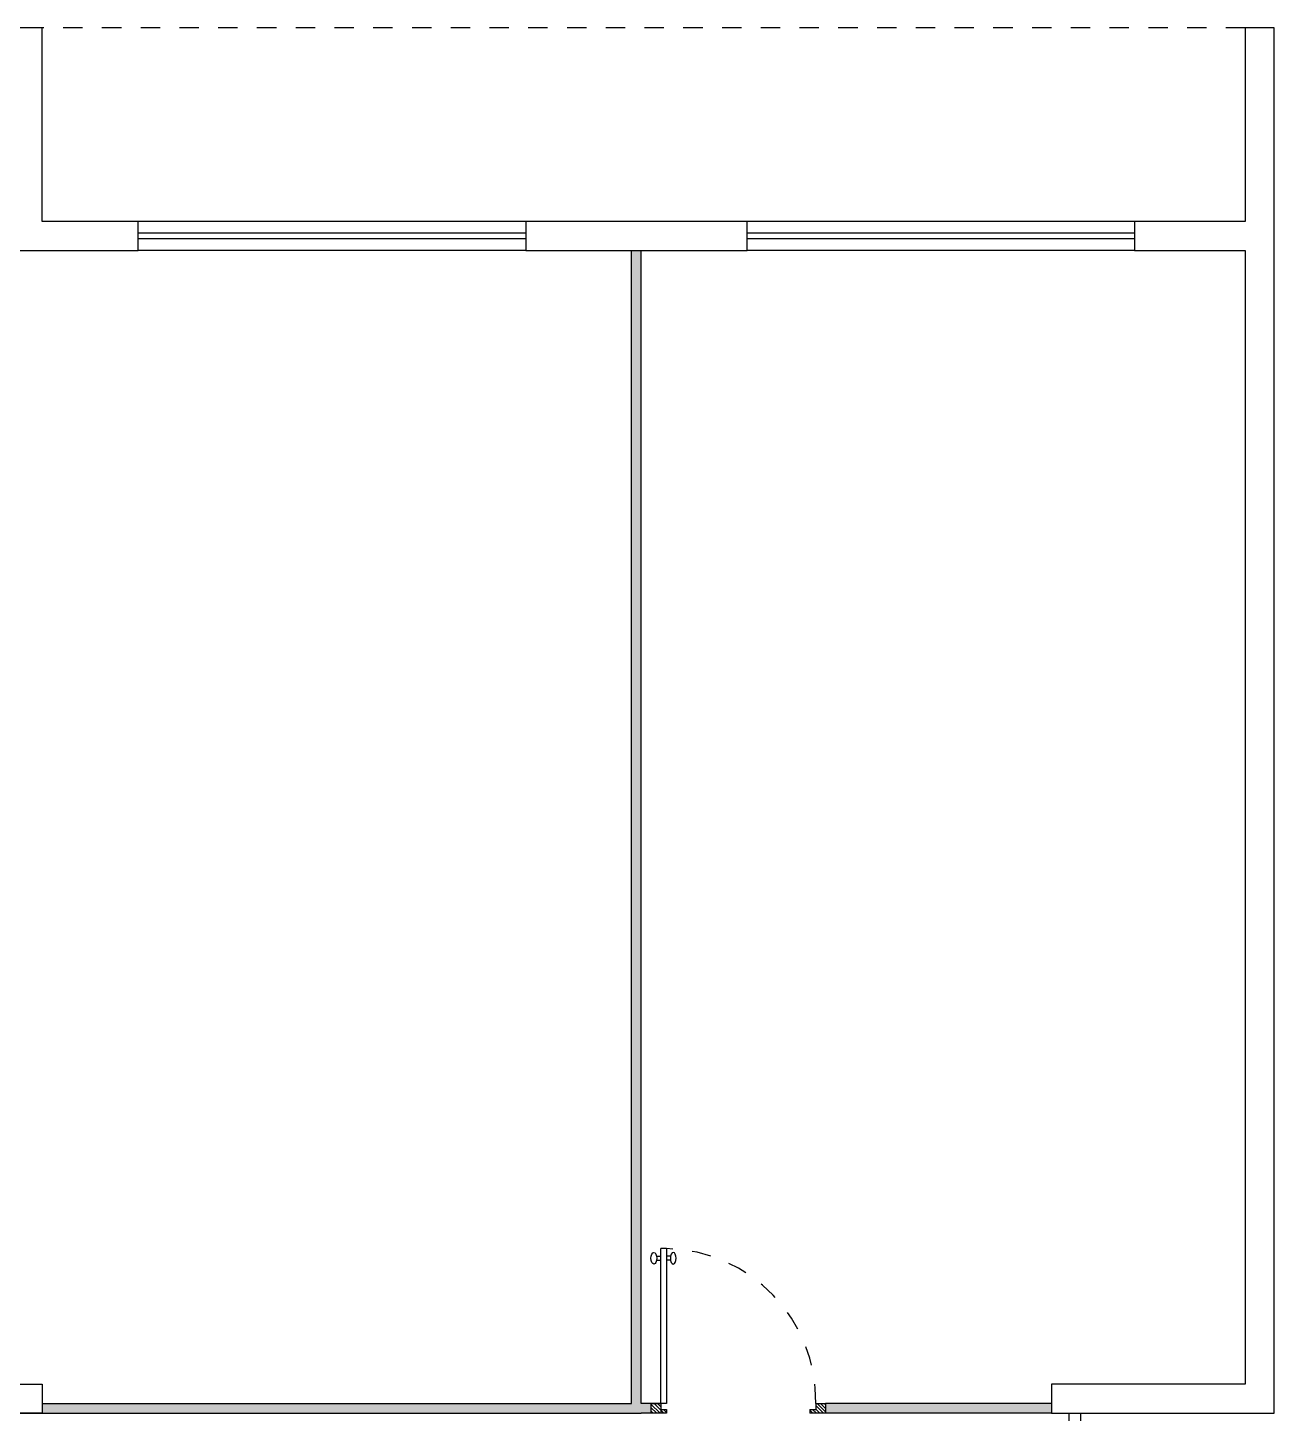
# Model space of a CAD drawing. Header units: millimetres. Extents: x 865.6 to 932.6, y 407.2 to 470.5.
# Drawn here: x 899.48 to 905.91, y 446.4 to 453.55 of the extents above; entities that cross this region are included whole.
import ezdxf

# ---------------------------------------------------------------- set-up
doc = ezdxf.new("R2010")
doc.units = ezdxf.units.MM
doc.linetypes.add('ACAD_ISO03W100', pattern=[30, 12, -18])
for name, color, linetype in [('can02', 2, 'Continuous'), ('pena 01', 1, 'Continuous'), ('pena01', 1, 'Continuous'), ('pena02', 2, 'Continuous'), ('pena04', 4, 'Continuous')]:
    doc.layers.add(name, color=color, linetype=linetype)

msp = doc.modelspace()

# ---------------------------------------------------------------- hatches: boundary and pattern name
at = {"layer": 'pena02'}
h = msp.add_hatch(color=0, dxfattribs=at)
h.paths.add_polyline_path([(902.6478, 446.3952), (902.6978, 446.3952), (902.6978, 446.4452), (902.6478, 446.4452), (902.6478, 452.3952), (902.5978, 452.3952), (902.5978, 446.4452), (899.5562, 446.4452), (899.5562, 446.3952)])
h.paths.add_polyline_path([(904.7645, 446.3952), (904.7645, 446.4452), (903.5978, 446.4452), (903.5978, 446.3952)])
h = msp.add_hatch(dxfattribs=at)
h.set_pattern_fill('LINE', color=0, scale=0.004, angle=45, style=0)
h.set_pattern_definition([(315, (-1115.101124, 2387.694245), (-0.00898025612, -0.00898025612), [])])
h.paths.add_polyline_path([(902.6978, 446.4452), (902.6978, 446.3952), (902.7778, 446.3952), (902.7778, 446.4152), (902.7478, 446.4152), (902.7478, 446.4452)])
h = msp.add_hatch(dxfattribs=at)
h.set_pattern_fill('LINE', color=0, scale=0.004, angle=45, style=0)
h.set_pattern_definition([(315, (-1115.301124, 2387.694245), (-0.00898025612, -0.00898025612), [])])
h.paths.add_polyline_path([(903.5978, 446.4452), (903.5978, 446.3952), (903.5178, 446.3952), (903.5178, 446.4152), (903.5478, 446.4152), (903.5478, 446.4452)])

# ---------------------------------------------------------------- linework, layer by layer
at = {"layer": 'can02', "color": 0}
for points in [[(900.052, 452.3952), (900.052, 452.5452), (899.5562, 452.5452), (899.5562, 453.5452), (899.4062, 453.5452), (899.4062, 452.5452), (898.9103, 452.5452), (898.9103, 452.3952)], [(905.9145, 446.3952), (905.9145, 453.5452), (905.7645, 453.5452), (905.7645, 452.5452), (905.1937, 452.5452), (905.1937, 452.3952), (905.7645, 452.3952), (905.7645, 446.5452), (904.7645, 446.5452), (904.7645, 446.3952)], [(903.1937, 452.3952), (903.1937, 452.5452), (902.052, 452.5452), (902.052, 452.3952)]]:
    msp.add_lwpolyline(points, close=True, dxfattribs=at)
at = {"layer": 'pena 01', "color": 0, "linetype": 'ACAD_ISO03W100', "ltscale": 0.005}
for p, q in [((905.7645, 453.5452), (899.5562, 453.5452)), ((905.9145, 444.3952), (905.9145, 446.3952))]:
    msp.add_line(p, q, dxfattribs=at)
msp.add_arc((902.7628, 446.4602), 0.7851, 358.90531, 88.90531, dxfattribs=at)
at = {"layer": 'pena01', "color": 0}
for p, q in [((902.052, 452.5452), (900.052, 452.5452)), ((905.1937, 452.5452), (903.1937, 452.5452)), ((902.052, 452.3952), (900.052, 452.3952)), ((905.1937, 452.3952), (903.1937, 452.3952)), ((904.9145, 446.3952), (904.9145, 444.3952))]:
    msp.add_line(p, q, dxfattribs=at)
at = {"layer": 'pena02', "color": 0}
for p, q in [((902.052, 452.4852), (900.052, 452.4852)), ((902.052, 452.4552), (900.052, 452.4552)), ((905.1937, 452.4852), (903.1937, 452.4852)), ((905.1937, 452.4552), (903.1937, 452.4552)), ((902.5978, 446.4452), (902.5978, 452.3952)), ((902.6478, 446.4452), (902.6478, 452.3952)), ((902.7778, 447.2452), (902.7478, 447.2452)), ((902.7478, 446.4452), (902.7478, 447.2452)), ((902.7778, 447.2452), (902.7778, 446.4452)), ((902.727, 447.2052), (902.7478, 447.2052)), ((902.727, 447.1852), (902.7478, 447.1852)), ((902.7987, 447.2052), (902.7778, 447.2052)), ((902.7987, 447.1852), (902.7778, 447.1852)), ((892.2245, 446.3952), (902.6478, 446.3952)), ((899.5562, 446.4452), (902.5978, 446.4452)), ((902.6978, 446.4452), (902.6478, 446.4452)), ((902.6978, 446.3952), (902.6478, 446.3952)), ((902.6978, 446.3952), (902.6478, 446.3952)), ((902.6978, 446.4452), (902.7478, 446.4452)), ((902.6978, 446.4452), (902.6978, 446.3952)), ((902.7778, 446.4452), (902.6978, 446.4452)), ((902.7778, 446.3952), (902.6978, 446.3952)), ((902.7478, 446.4452), (902.7478, 446.3952)), ((902.7478, 446.4452), (902.7478, 446.4152)), ((902.7778, 446.4452), (902.7478, 446.4452)), ((902.7478, 446.4152), (902.7778, 446.4152)), ((902.7778, 446.4152), (902.7778, 446.3952)), ((903.5178, 446.4152), (903.5178, 446.3952)), ((903.5178, 446.4152), (903.5478, 446.4152)), ((903.5978, 446.3952), (903.5178, 446.3952)), ((903.5478, 446.4452), (903.5478, 446.4152)), ((903.5478, 446.4452), (903.5978, 446.4452)), ((904.7645, 446.4452), (903.5978, 446.4452)), ((903.5978, 446.4452), (903.5978, 446.3952)), ((904.7645, 446.3952), (903.5978, 446.3952)), ((904.8545, 446.3952), (904.8545, 444.3952))]:
    msp.add_line(p, q, dxfattribs=at)
msp.add_ellipse((902.7128, 447.1952), major_axis=(0, 0.03), ratio=0.5, dxfattribs=at)
at = {"layer": 'pena02', "color": 0, "extrusion": (0, 0, -1)}
msp.add_ellipse((902.8128, 447.1952), major_axis=(0, 0.03), ratio=0.5, dxfattribs=at)
at = {"layer": 'pena04', "color": 0}
msp.add_lwpolyline([(899.4062, 446.3952), (899.4062, 446.5452), (899.5562, 446.5452), (899.5562, 446.3952)], close=True, dxfattribs=at)

doc.saveas('drawing.dxf')
